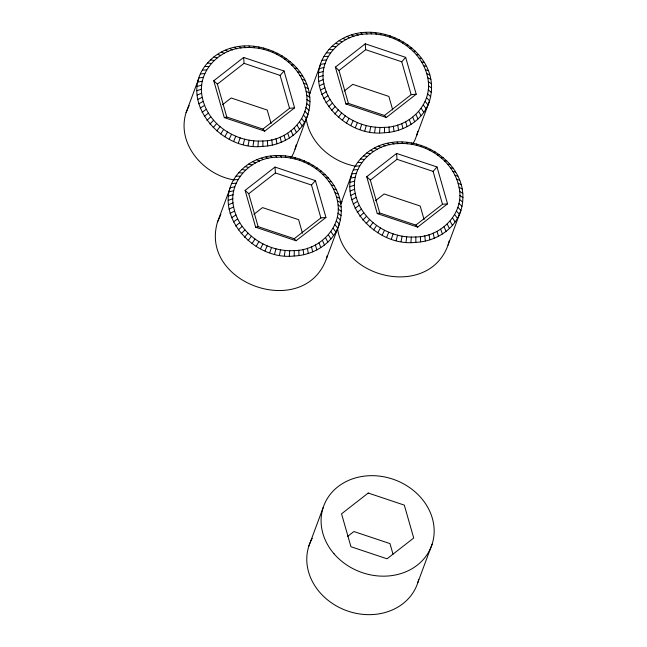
<?xml version="1.0" encoding="UTF-8"?>
<svg xmlns="http://www.w3.org/2000/svg" width="647" height="647" viewBox="0 0 647 647"><rect width="100%" height="100%" fill="white"/><g stroke="black" fill="none" stroke-linecap="round" stroke-linejoin="round"><path stroke-width="0.97" d="M291.627 156.97L293.552 153.129L307.956 114.47C322.643 63.916 252.265 26.179 213.793 57.001C171.115 91.737 216.769 151.948 262.844 146.359L262.908 140.973C288.166 140.957 311.927 117.139 306.08 91.276C300.734 64.061 272.306 45.864 245.439 47.611C220.182 47.635 196.421 71.453 202.276 97.317C207.614 124.523 236.042 142.72 262.908 140.973M234.796 186.918L230.324 187.581L217.432 222.228C199.292 284.122 304.26 320.192 326.42 258.735L339.303 224.088C353.998 173.533 283.612 135.797 245.148 166.619C202.471 201.354 248.125 261.566 294.199 255.986L294.264 250.599C319.521 250.575 343.282 226.757 337.427 200.893C332.089 173.679 303.661 155.482 276.795 157.229C251.537 157.253 227.776 181.071 233.624 206.935C238.969 234.141 267.397 252.338 294.264 250.599M413.239 143.335L415.164 139.493L429.568 100.835C444.254 50.288 373.877 12.552 335.405 43.373C292.727 78.109 338.381 138.312 384.455 132.732L384.52 127.346C409.777 127.322 433.539 103.504 427.691 77.64C422.345 50.434 393.918 32.237 367.051 33.976C341.794 34 318.033 57.818 323.888 83.681C329.226 110.888 357.654 129.093 384.52 127.346M337.427 227.469C343.314 279.65 429.01 298.162 448.031 245.1L460.915 210.461C475.61 159.906 405.224 122.17 366.76 152.991C324.082 187.727 369.736 247.93 415.811 242.35L415.875 236.964C441.133 236.939 464.894 213.122 459.038 187.258C453.701 160.052 425.273 141.855 398.406 143.602C373.149 143.618 349.388 167.436 355.235 193.299C360.581 220.514 389.009 238.711 415.875 236.964M257.951 146.457L258.355 141.062M289.298 256.075L289.71 250.68M379.563 132.821L379.967 127.427M410.91 242.439L411.322 237.053M253.017 146.165L253.77 140.795M284.373 255.783L285.117 250.413M374.629 132.53L375.381 127.16M405.984 242.156L406.728 236.778M248.092 145.494L249.184 140.164M279.447 255.112L280.531 249.791M369.704 131.859L370.796 126.537M401.059 241.485L402.143 236.155M268.198 50.709L268.521 49.398M299.545 160.327L299.868 159.016M389.801 37.073L390.125 35.771M421.157 146.699L421.48 145.389M203.449 77.3L198.969 77.963L186.085 112.61C176.219 143.974 203.999 175.232 234.23 179.931M295.072 149.117L296.172 144.968M326.42 258.735L327.309 255.411M416.676 135.482L417.784 131.333M448.031 245.1L449.139 240.951M243.207 144.451L244.631 139.194M274.563 254.069L275.986 248.812M364.819 130.815L366.242 125.567M396.174 240.433L397.598 235.185M238.403 143.036L240.158 137.876M269.759 252.653L271.514 247.502M360.015 129.408L361.77 124.248M391.37 239.026L393.125 233.866M309.088 95.23L320.58 64.336L325.053 63.673M340.791 203.918L351.928 173.954L356.408 173.291M308.821 546.165L323.136 507.669M417.8 582.664L432.115 544.167M186.085 112.61L189.142 105.526M217.432 222.228L220.878 214.375M262.844 146.359C282.27 145.567 301.955 133.605 307.956 114.47L304.907 111.284M294.199 255.986C313.625 255.185 333.31 243.223 339.303 224.088L336.262 220.902M384.455 132.732C403.882 131.931 423.567 119.978 429.568 100.835L426.519 97.657M415.811 242.35C435.237 241.549 454.922 229.596 460.915 210.461L457.874 207.275M233.713 141.264L235.791 136.234M265.06 250.882L267.146 245.852M355.324 127.637L357.403 122.598M386.671 237.255L388.75 232.216M229.167 139.154L231.561 134.269M260.523 248.772L262.917 243.887M350.779 125.526L353.173 120.633M382.134 235.144L384.528 230.251M309.598 94.203L310.366 92.667M340.953 203.821L342.101 201.516M272.565 52.358L273.212 51.17M303.912 161.976L304.559 160.788M394.177 38.723L394.824 37.534M425.524 148.341L426.171 147.16M224.816 136.719L227.509 131.996M256.163 246.337L258.857 241.614M346.42 123.084L349.113 118.361M377.775 232.702L380.468 227.987M220.676 133.969L223.652 129.44M252.023 243.587L255.007 239.058M342.287 120.342L345.263 115.805M373.634 229.96L376.619 225.423M216.785 130.937L220.029 126.618M338.397 117.301L341.64 112.982M248.141 240.555L251.384 236.236M369.744 226.927L372.995 222.6M213.17 127.637L216.672 123.545M334.782 114.009L338.284 109.909M244.526 237.255L248.027 233.163M366.137 223.627L369.631 219.535M224.299 117.6L226.79 117.018L262.868 129.101L289.541 108.3L280.135 75.416L284.057 70.992L243.636 57.454L213.761 80.754L224.299 117.6L264.712 131.131L294.595 107.831L284.057 70.992M345.91 103.965L348.401 103.391L384.48 115.473L411.152 94.672L401.747 61.788L405.669 57.357L365.248 43.818L335.372 67.126L345.91 103.965L386.324 117.503L416.207 94.203L405.669 57.357M255.646 227.218L258.137 226.636L294.215 238.727L320.888 217.918L311.482 185.034L315.412 180.61L274.991 167.072L245.108 190.372L255.646 227.218L296.067 240.757L325.942 217.449L315.412 180.61M377.258 213.583L379.749 213.009L415.827 225.091L442.499 204.29L433.094 171.406L437.016 166.975L396.603 153.436L366.72 176.744L377.258 213.583L417.679 227.121L447.554 203.821L437.016 166.975M276.787 54.324L277.749 53.28M398.398 40.688L399.361 39.653M308.142 163.942L309.104 162.898M429.754 150.306L430.716 149.271M209.871 124.103L213.599 120.253M331.482 110.467L335.203 106.618M241.226 233.721L244.946 229.871M362.838 220.085L366.558 216.235M206.903 120.35L210.825 116.759M328.506 106.723L332.437 103.132M238.25 229.968L242.18 226.377M359.861 216.341L363.792 212.75M204.282 116.42L208.391 113.096M325.894 102.784L330.002 99.468M235.637 226.038L239.746 222.714M357.241 212.402L361.358 209.086M226.79 117.018L217.384 84.134L244.056 63.333L243.636 57.454M222.544 104.709L231.173 97.98L267.251 110.063L271.125 123.601M348.401 103.391L338.996 70.499L365.668 49.698L365.248 43.818M344.155 91.073L352.785 84.345L388.863 96.427L392.729 109.974M258.137 226.636L248.731 193.752L275.404 172.951L274.991 167.072M253.891 214.327L262.52 207.598L298.599 219.681L302.472 233.219M379.749 213.009L370.343 180.125L397.015 159.324L396.603 153.436M375.503 200.691L384.132 193.963L420.21 206.045L424.084 219.592M347.625 536.42L353.901 531.527L389.979 543.609L393.028 554.253M202.042 112.327L206.304 109.294M323.646 98.7L327.916 95.659M233.389 221.945L237.659 218.912M355.001 208.318L359.271 205.277M280.847 56.588L282.108 55.723M402.458 42.961L403.72 42.087M312.202 166.206L313.463 165.341M433.813 152.579L435.075 151.705M200.19 108.122L204.581 105.372M321.794 94.486L326.193 91.745M231.537 217.74L235.929 214.99M353.149 204.104L357.54 201.363M198.742 103.819L203.231 101.369M320.354 90.192L324.843 87.741M230.089 213.437L234.586 210.987M351.701 199.81L356.198 197.359M197.707 99.46L202.276 97.317M319.319 85.833L323.888 83.681M229.062 209.078L233.624 206.935M350.674 195.451L355.235 193.299M284.696 59.144L286.249 58.465M406.308 45.516L407.861 44.837M316.051 168.77L317.596 168.083M437.663 155.134L439.208 154.455M197.1 95.077L201.71 93.233M318.712 81.449L323.322 79.605M228.456 204.695L233.066 202.851M350.067 191.067L354.677 189.223M196.931 90.701L201.549 89.165M318.542 77.074L323.16 75.529M228.278 200.327L232.896 198.783M349.89 186.692L354.507 185.147M197.181 86.374L201.783 85.129M318.793 72.739L323.395 71.493M228.537 195.992L233.13 194.747M350.148 182.357L354.742 181.12M288.319 61.975L290.139 61.497M409.931 48.339L411.751 47.87M319.675 171.592L321.486 171.123M441.286 157.957L443.098 157.488M197.861 82.112L202.414 81.166M319.472 68.485L324.026 67.531M229.216 191.738L233.769 190.784M350.828 178.103L355.381 177.149M291.684 65.04L293.746 64.797M413.296 51.412L415.358 51.17M323.031 174.666L325.101 174.415M444.643 161.03L446.713 160.788M411.152 94.672L416.207 94.203M289.541 108.3L294.595 107.831M442.499 204.29L447.554 203.821M320.888 217.918L325.942 217.449M322.101 60.325L326.468 59.936M200.489 73.952L204.856 73.564M353.448 169.943L357.823 169.554M231.836 183.578L236.212 183.19M324.018 56.483L328.264 56.362M202.414 70.111L206.652 69.989M355.373 166.101L359.611 165.98M233.761 179.737L237.999 179.607M416.369 54.704L418.658 54.704M294.757 68.339L297.054 68.339M447.724 164.322L450.013 164.322M326.112 177.957L328.401 177.957M326.331 52.836L330.415 52.965M204.719 66.471L208.803 66.601M357.686 162.462L361.762 162.591M236.074 176.089L240.15 176.219M329.016 49.423L332.914 49.787M207.404 63.058L211.302 63.422M360.371 159.041L364.261 159.405M238.759 172.676L242.649 173.04M419.135 58.198L421.634 58.456M297.523 71.825L300.022 72.084M450.49 167.816L452.989 168.074M328.878 181.443L331.377 181.702M332.048 46.261L335.736 46.843M210.437 59.888L214.125 60.47M363.404 155.878L367.084 156.461M241.792 169.506L245.472 170.096M421.569 61.861L424.254 62.387M299.957 75.489L302.642 76.022M452.924 171.479L455.601 172.005M331.313 185.107L333.989 185.64M355.842 166.295C332.073 161.985 309.881 143.327 306.193 118.725M335.405 43.373L338.858 44.15M213.793 57.001L217.255 57.785M366.76 152.991L370.213 153.776M245.148 166.619L248.602 167.403M423.664 65.662L426.494 66.471M302.052 79.29L304.883 80.107M455.011 175.28L457.85 176.097M333.399 188.916L336.238 189.725M339.068 40.785L342.271 41.74M217.457 54.413L220.659 55.375M370.424 150.403L373.626 151.366M248.812 164.031L252.015 164.993M365.668 49.698L401.747 61.788M244.056 63.333L280.135 75.416M397.015 159.324L433.094 171.406M275.404 172.951L311.482 185.034M425.386 69.585L428.346 70.685M303.775 83.212L306.735 84.312M456.733 179.203L459.702 180.303M335.122 192.83L338.09 193.938M343.007 38.513L345.935 39.629M221.395 52.14L224.323 53.264M374.362 148.131L377.29 149.247M252.751 161.758L255.678 162.882M426.729 73.588L429.794 74.987M305.117 87.216L308.182 88.615M458.084 183.206L461.141 184.605M336.472 196.834L339.538 198.233M347.188 36.572L349.825 37.825M225.577 50.207L228.213 51.461M378.535 146.198L381.18 147.443M256.924 159.825L259.568 161.079M427.691 77.64L430.821 79.346M306.08 91.276L309.209 92.974M459.038 187.258L462.176 188.964M337.427 200.893L340.565 202.592M351.58 34.987L353.917 36.353M229.968 48.622L232.305 49.981M382.935 144.613L385.272 145.971M261.323 158.24L263.661 159.599M428.249 81.724L431.428 83.722M459.605 191.342L462.783 193.348M306.646 95.352L309.816 97.357M337.993 204.97L341.171 206.975M356.149 33.765L358.171 35.213M387.504 143.383L389.526 144.831M234.537 47.401L236.559 48.84M265.893 157.019L267.915 158.466M428.419 85.792L431.606 88.097M459.766 195.41L462.961 197.715M306.807 99.428L309.994 101.733M338.163 209.046L341.349 211.351M428.185 89.828L431.355 92.432M459.532 199.446L462.702 202.05M306.573 103.455L309.743 106.059M337.92 213.081L341.09 215.686M360.864 32.916L362.563 34.42M392.219 142.534L393.918 144.038M239.253 46.544L240.951 48.048M270.608 156.17L272.306 157.674M427.546 93.791L430.667 96.686M458.901 203.409L462.023 206.304M305.934 107.418L309.056 110.322M337.289 217.044L340.411 219.94M335.372 67.126L338.996 70.499M366.72 176.744L370.343 180.125M213.761 80.754L217.384 84.134M245.108 190.372L248.731 193.752M384.48 115.473L386.324 117.503M415.827 225.091L417.679 227.121M262.868 129.101L264.712 131.131M294.215 238.727L296.067 240.757M365.684 32.439L367.051 33.976M397.04 142.065L398.406 143.602M244.081 46.074L245.439 47.611M275.428 155.692L276.795 157.229M425.103 101.385L428.047 104.846M456.458 211.011L459.394 214.472M303.492 115.02L306.435 118.482M334.847 224.638L337.783 228.1M423.316 104.968L426.122 108.688M454.663 214.586L457.478 218.314M301.704 118.595L304.511 122.323M333.051 228.213L335.866 231.941M421.165 108.356L423.809 112.335M452.512 217.974L455.164 221.953M299.553 121.984L302.198 125.963M330.9 231.61L333.553 235.581M370.585 32.35L371.613 33.895M401.933 141.968L402.96 143.513M248.974 45.986L250.001 47.522M280.321 155.603L281.348 157.14M418.666 111.535L421.124 115.748M450.021 221.153L452.479 225.366M297.054 125.17L299.521 129.384M328.409 234.788L330.868 239.002M415.843 114.479L418.091 118.911M447.19 224.105L449.447 228.537M294.231 128.114L296.488 132.546M325.578 237.732L327.835 242.164M375.511 32.641L376.198 34.162M406.866 142.259L407.553 143.78M253.899 46.269L254.586 47.797M285.254 155.895L285.942 157.415M412.713 117.172L414.735 121.806M444.068 226.79L446.09 231.424M291.101 130.799L293.123 135.433M322.457 240.417L324.479 245.051M409.3 119.582L411.071 124.394M440.656 229.2L442.427 234.012M287.689 133.209L289.46 138.021M319.044 242.835L320.815 247.639M405.637 121.693L407.133 126.658M436.992 231.311L438.488 236.284M284.025 135.328L285.529 140.294M315.38 244.946L316.876 249.912M433.102 233.114L434.307 238.217M401.747 123.496L402.96 128.599M311.49 246.75L312.695 251.845M280.135 137.132L281.348 142.227M411.791 142.93L412.139 144.41M380.436 33.312L380.784 34.784M290.18 156.558L290.527 158.038M258.824 46.94L259.172 48.42M429.01 234.594L429.915 239.802M397.662 124.976L398.568 130.184M307.398 248.222L308.304 253.43M276.051 138.604L276.956 143.812M424.756 235.734L425.346 241.024M393.4 126.108L393.991 131.406M303.144 249.362L303.734 254.659M271.789 139.744L272.379 145.041M420.364 236.527L420.631 241.881M389.017 126.901L389.276 132.255M298.752 250.154L299.019 255.508M267.405 140.536L267.664 145.89M416.676 143.974L416.684 145.381M385.321 34.356L385.329 35.763M295.064 157.609L295.072 159.008M263.709 47.991L263.717 49.39M418.722 579.356A57.478 49.164 20.4 0 1 345.425 610.21A57.478 49.164 20.4 0 1 312.258 538.312M368.224 493.03L341.551 513.831L350.957 546.723L387.035 558.806L413.708 538.005L404.302 505.121L368.224 493.03M334.038 553.8A57.478 49.164 20.4 0 0 430.603 548.179A57.478 49.164 20.4 0 0 368.24 475.771A57.478 49.164 20.4 0 0 334.038 553.8"/></g></svg>
